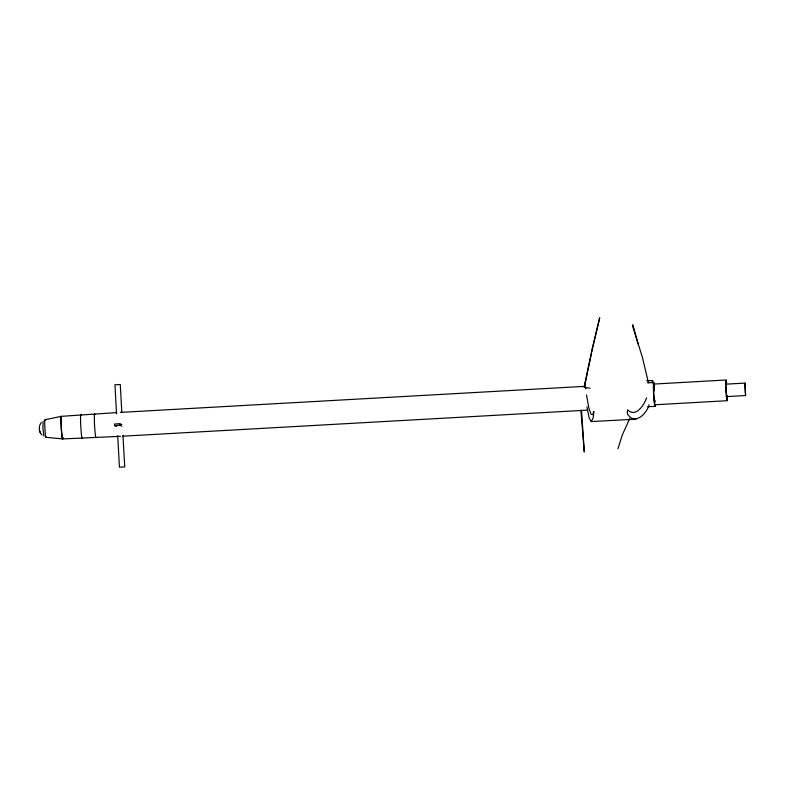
<?xml version="1.0" encoding="UTF-8"?>
<svg xmlns="http://www.w3.org/2000/svg" width="785" height="785" viewBox="0 0 785 785"><rect width="100%" height="100%" fill="white"/><g stroke="black" fill="none" stroke-linecap="round" stroke-linejoin="round"><path stroke-width="1.18" d="M655.043 400.193L654.818 402.362L654.513 401.184M727.234 396.14C727.008 406.179 724.938 377.663 726.459 383.59M584.766 385.533L587.514 372.08M587.759 370.912L591.605 352.808M591.841 351.709L593.009 346.421M593.234 345.361L599.701 317.768L592.253 348.52L584.109 387.407L590.114 388.232M617.942 448.755L622.348 434.87L629.737 418.552M652.05 382.737L652.718 380.588L646.663 380.745M646.644 397.818C644.112 404.923 635.87 418.091 627.549 409.809L627.343 413.734C634.417 425.843 646.781 413.93 649.058 404.736M43.931 436.195L42.91 428.433L43.116 421.231M725.517 384.189L744.896 383.1L745.573 395.532L726.194 396.621M745.573 395.532L744.896 383.1M41.33 422.497C38.328 426.069 38.632 431.779 42.007 435.008M586.915 406.885L589.103 417.767L591.183 421.565L593.126 418.17L593.931 411.526L592.557 414.549L591.125 414.382L588.848 408.151L586.503 394.904M44.961 419.779L61.289 416.325A11.314 0.687 86.8 0 0 61.377 430.229A11.314 0.687 86.8 0 0 62.78 437.559M116.543 413.852L114.963 384.768L120.291 384.513L121.803 412.39M116.69 412.606L61.446 416.325A11.324 0.687 86.8 0 0 61.534 430.249A11.324 0.687 86.8 0 0 62.947 437.579M120.36 412.4L584.011 386.397M647.625 382.825L653.748 382.481M653.827 384.061L726.017 380.009M121.812 424.646L119.742 423.714L114.522 424.008L114.61 425.578L116.68 426.51M114.61 425.578L119.83 425.284L121.901 426.216M727.136 400.713L654.945 404.766A10.372 0.638 86.8 0 1 653.62 391.45A10.372 0.638 86.8 0 1 654.229 385.592M62.672 438.933L120.429 436.323M122.872 436.185L587.749 410.113M647.694 406.748L655.033 406.336M122.951 435.381L124.756 466.938L119.428 467.183L117.721 435.675M591.183 421.565L635.978 419.18M62.515 438.913L45.913 437.304M39.613 431.043L40.594 433.222M638.195 344.154L632.798 324.715L632.455 325.549L642.258 356.841L648.449 382.737M654.268 387.643L653.964 386.465L653.738 390.243M654.297 389.115L654.052 388.192L653.885 391.156M585.188 384.552L584.923 382.334L585.06 385.71M585.453 386.76L585.718 388.977M580.88 410.162L584.285 452.023L581.577 411.055M119.742 423.714L119.83 425.284M652.718 380.588L652.796 382.835M727.42 395.787A10.372 0.638 86.8 0 1 726.665 398.672A10.372 0.638 86.8 0 1 725.723 383.482A10.372 0.638 86.8 0 1 726.645 383.247M95.966 437.696A11.952 0.726 86.8 0 1 94.494 423.88A11.952 0.726 86.8 0 1 94.887 414.333M655.328 404.913A11.952 0.726 86.8 0 1 653.64 394.08A11.952 0.726 86.8 0 1 654.209 384.248M82.17 438.472A11.952 0.726 86.8 0 1 80.698 424.656A11.952 0.726 86.8 0 1 81.1 415.108M46.03 437.068A8.782 0.54 86.8 0 1 44.882 428.296A8.782 0.54 86.8 0 1 45.118 420.142"/></g></svg>
